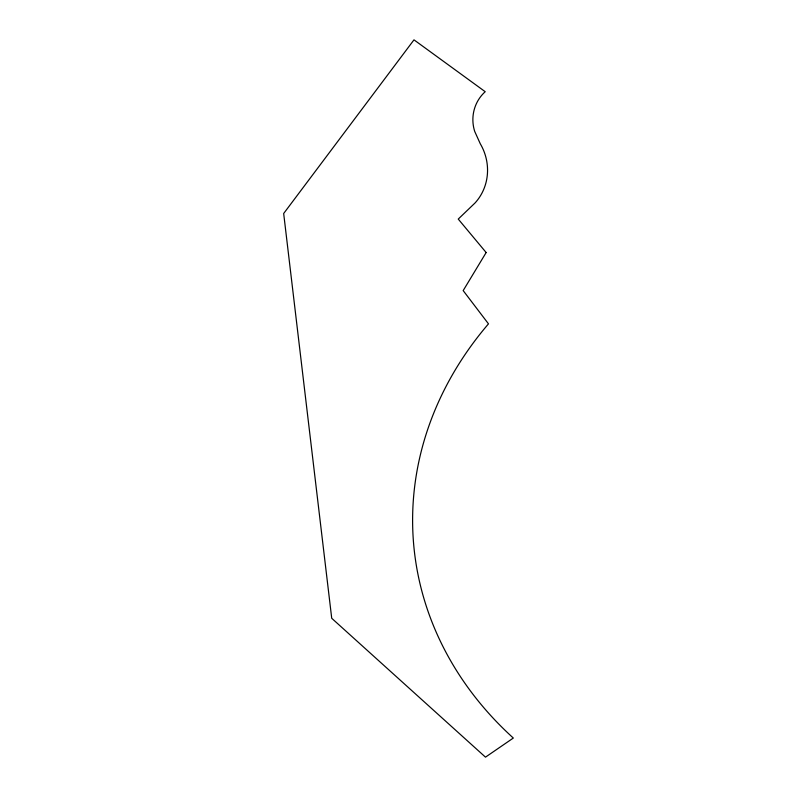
<?xml version="1.0" encoding="UTF-8"?>
<svg xmlns="http://www.w3.org/2000/svg" width="797" height="797" viewBox="0 0 797 797"><rect width="100%" height="100%" fill="white"/><g stroke="black" fill="none" stroke-linecap="round" stroke-linejoin="round"><path stroke-width="1.2" d="M486.16 252.539L463.177 290.596L488.481 323.851A389.334 327.617 -4.7 0 0 513.328 738.042L485.483 757.15L331.721 618.283L283.672 213.496L413.982 39.85L485.214 91.705A37.559 36.542 79 0 0 474.703 131.405L480.272 143.749A50.719 48.448 55.7 0 1 475.072 202.936L458.245 219.075L486.16 252.539"/></g></svg>
